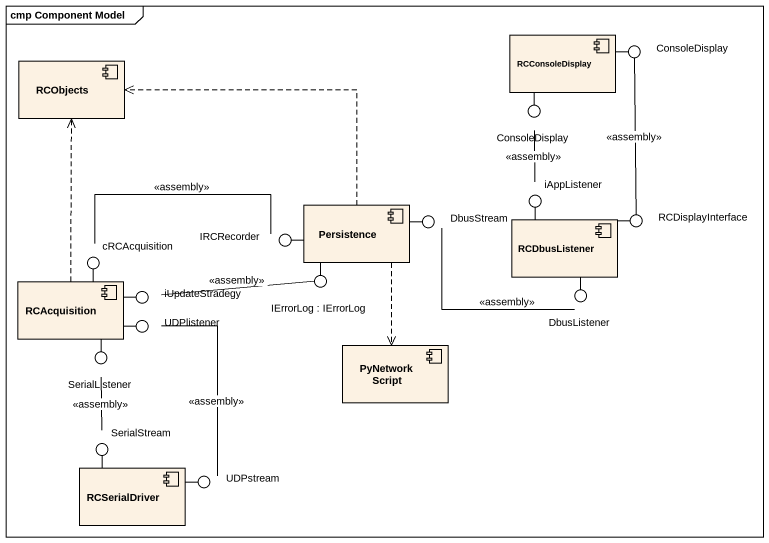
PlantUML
@startuml
mainframe cmp Component Model
component RCConsoleDisplay
() ConsoleDisplay
component RCObjects
() "ConsoleDisplay" as ConsoleDisplay_2
component Persistence
() DbusStream
component RCDbusListener
() iAppListener
() RCDisplayInterface
() cRCAcquisition
() IRCRecorder
() "IErrorLog : IErrorLog" as IErrorLog
component RCAcquisition
() iUpdateStradegy
() DbusListener
() SerialListener
() UDPlistener
component "PyNetwork Script" as PyNetwork_Script
() SerialStream
component RCSerialDriver
() UDPstream
RCConsoleDisplay -right- ConsoleDisplay
RCConsoleDisplay -- ConsoleDisplay_2
Persistence -right- DbusStream
RCDbusListener -up- iAppListener
RCDbusListener -right- RCDisplayInterface
RCAcquisition -up- cRCAcquisition
Persistence -left- IRCRecorder
Persistence -- IErrorLog
RCAcquisition -right- iUpdateStradegy
RCDbusListener -- DbusListener
RCAcquisition -- SerialListener
RCAcquisition -right- UDPlistener
RCSerialDriver -up- SerialStream
RCSerialDriver -right- UDPstream
ConsoleDisplay -- RCDisplayInterface : <<assembly>>
ConsoleDisplay_2 -- iAppListener : <<assembly>>
Persistence .left.> RCObjects
Persistence ..> PyNetwork_Script
cRCAcquisition -right- IRCRecorder : <<assembly>>
RCAcquisition .up.> RCObjects
iUpdateStradegy -right- IErrorLog : <<assembly>>
DbusListener -left- DbusStream : <<assembly>>
SerialListener -- SerialStream : <<assembly>>
UDPlistener -- UDPstream : <<assembly>>
@enduml
